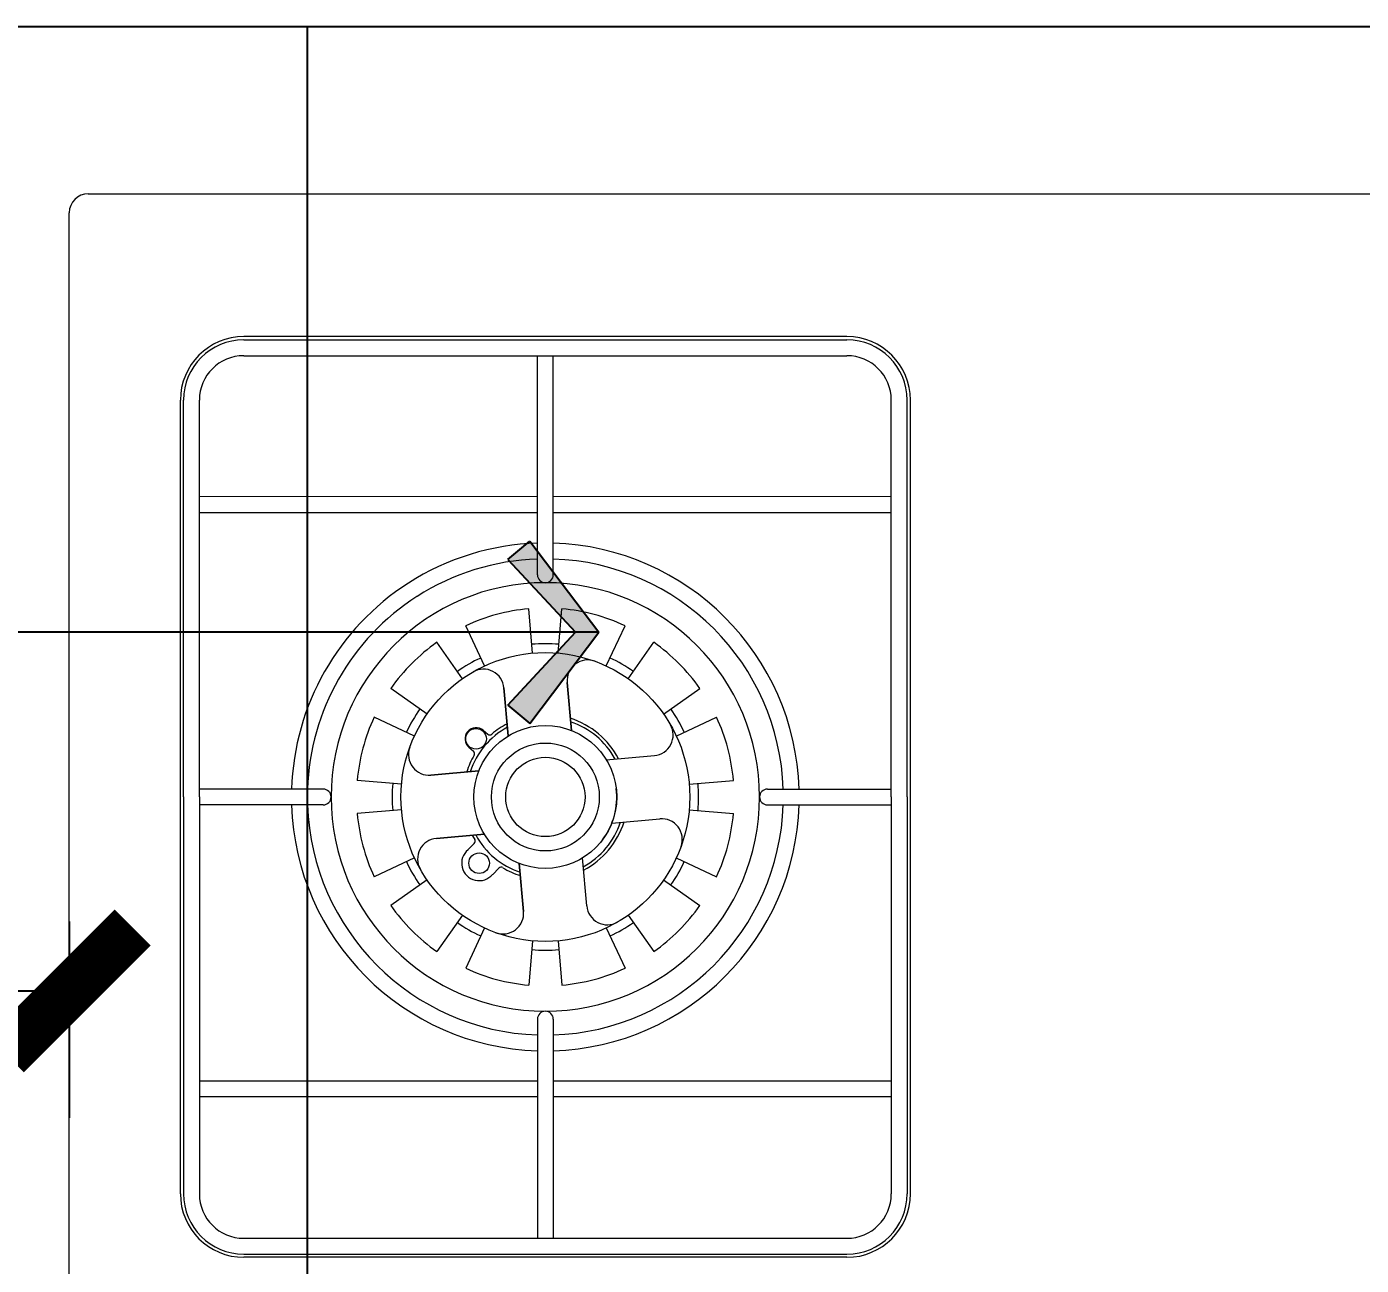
# Model space of a CAD drawing. Header units: millimetres. Extents: x 3104083 to 3173399, y -3165492 to -3044687.
# Drawn here: x 3116025.2 to 3116445.7, y -3134763.5 to -3134373.4 of the extents above; entities that cross this region are included whole.
import ezdxf

# ---------------------------------------------------------------- set-up
doc = ezdxf.new("R2010")
doc.units = ezdxf.units.MM
doc.header["$LTSCALE"] = 500
doc.header["$MEASUREMENT"] = 0
doc.header["$PDMODE"] = 2
doc.layers.get('0').update_dxf_attribs({"linetype": 'CONTINUOUS'})
doc.layers.get('DEFPOINTS').update_dxf_attribs({"linetype": 'CONTINUOUS'})
for name, color, linetype in [('D-节点尺寸', 5, 'CONTINUOUS'), ('P-完成面', 3, 'CONTINUOUS'), ('W-基础引线', 35, 'CONTINUOUS'), ('ZB_厨柜', 7, 'CONTINUOUS'), ('柜体', 2, 'CONTINUOUS')]:
    doc.layers.add(name, color=color, linetype=linetype)
doc.layers.add('电器', color=85, linetype='CONTINUOUS', lineweight=15)
doc.styles.add('DIM', font='SimSun.ttf', dxfattribs={"width": 0.7})
doc.dimstyles.new('40', dxfattribs={"dimscale": 40, "dimtxt": 2.5, "dimasz": 1, "dimexe": 1, "dimexo": 1, "dimgap": 0.5, "dimtad": 1, "dimdec": 0, "dimzin": 0, "dimdsep": 46, "dimtxsty": 'DIM', "dimblk": 'ARCHTICK', "dimcen": 0, "dimclrd": 5, "dimclre": 5, "dimclrt": 35, "dimadec": 0, "dimazin": 0, "dimtfac": 0.5, "dimtdec": 0, "dimtix": 1, "dimtmove": 2, "dimatfit": 2, "dimldrblk": 'A', "dimfxl": 0, "dimtolj": 1, "dimtzin": 0, "dimlwd": -1, "dimlwe": -1, "dimarcsym": 0})
doc.dimstyles.new('基础引线', dxfattribs={"dimtxt": 3, "dimasz": 0.7, "dimexe": 2, "dimexo": 6, "dimgap": 1, "dimtad": 1, "dimdec": 0, "dimdsep": 46, "dimtxsty": 'Standard', "dimblk1": 'A', "dimblk2": 'A', "dimsah": 1, "dimcen": 3, "dimdle": 200, "dimclrd": 256, "dimclre": 256, "dimclrt": 2, "dimadec": 0, "dimazin": 0, "dimtfac": 1, "dimtdec": 0, "dimtix": 1, "dimtmove": 1, "dimatfit": 3, "dimldrblk": 'A', "dimfxl": 0, "dimtvp": 1, "dimtolj": 1, "dimtzin": 0, "dimarcsym": 0})

# ---------------------------------------------------------------- blocks, each defined once
blk = doc.blocks.new('双灶具平面')
at = {"layer": '电器'}
for p, q in [((216256.64, -105956.37), (217004.64, -105956.37)), ((216250.64, -106400.37), (216250.64, -105962.37)), ((216495.64, -106001.37), (216305.64, -106001.37)), ((216305.64, -106002.37), (216495.64, -106002.37)), ((216305.64, -106007.37), (216495.64, -106007.37)), ((216398.14, -106076.37), (216398.14, -106007.37)), ((216403.14, -106076.37), (216403.14, -106007.37)), ((216285.64, -106271.37), (216285.64, -106021.37)), ((216286.64, -106146.37), (216286.64, -106021.37)), ((216291.64, -106146.37), (216291.64, -106021.37)), ((216509.64, -106146.37), (216509.64, -106021.37)), ((216514.64, -106146.37), (216514.64, -106021.37)), ((216515.64, -106271.37), (216515.64, -106021.37)), ((216398.14, -106051.76), (216291.64, -106051.87)), ((216509.64, -106051.87), (216403.14, -106051.76)), ((216398.14, -106056.87), (216291.64, -106056.87)), ((216509.64, -106056.87), (216403.14, -106056.87)), ((216396.64, -106101.04), (216395.41, -106087.1)), ((216404.64, -106101.04), (216405.87, -106087.1)), ((216381.45, -106105.11), (216375.54, -106092.42)), ((216419.84, -106105.11), (216425.75, -106092.42)), ((216374.52, -106109.11), (216366.48, -106097.65)), ((216426.77, -106109.11), (216434.81, -106097.65)), ((216363.39, -106120.24), (216351.93, -106112.2)), ((216387.6, -106112.03), (216388.92, -106127.16)), ((216388.92, -106127.16), (216387.6, -106112.03)), ((216407.53, -106110.29), (216408.85, -106125.42)), ((216408.85, -106125.42), (216407.53, -106110.29)), ((216437.9, -106120.24), (216449.36, -106112.2)), ((216359.39, -106127.17), (216346.7, -106121.26)), ((216441.9, -106127.17), (216454.59, -106121.26)), ((216381.06, -106125.37), (216382.5, -106126.57)), ((216376.56, -106130.73), (216378, -106131.93)), ((216419.85, -106134.65), (216434.98, -106133.33)), ((216379.69, -106138.16), (216364.57, -106139.48)), ((216364.57, -106139.48), (216379.69, -106138.16)), ((216355.32, -106142.37), (216341.37, -106141.14)), ((216445.97, -106142.37), (216459.91, -106141.14)), ((216286.64, -106146.37), (216286.64, -106271.37)), ((216330.64, -106143.87), (216291.64, -106143.87)), ((216291.64, -106146.37), (216291.64, -106271.37)), ((216470.64, -106143.87), (216509.64, -106143.87)), ((216509.64, -106146.37), (216509.64, -106271.37)), ((216514.64, -106146.37), (216514.64, -106271.37)), ((216330.64, -106148.87), (216291.64, -106148.87)), ((216355.32, -106150.37), (216341.37, -106151.6)), ((216445.97, -106150.37), (216459.91, -106151.6)), ((216470.64, -106148.87), (216509.64, -106148.87)), ((216421.59, -106154.57), (216436.72, -106153.25)), ((216381.44, -106158.08), (216366.31, -106159.41)), ((216366.31, -106159.41), (216381.44, -106158.08)), ((216378.22, -106161.01), (216376.26, -106162.97)), ((216359.39, -106165.56), (216346.7, -106171.47)), ((216392.44, -106167.32), (216393.76, -106182.44)), ((216393.76, -106182.44), (216392.44, -106167.32)), ((216413.69, -106180.7), (216412.36, -106165.57)), ((216441.9, -106165.56), (216454.59, -106171.47)), ((216363.39, -106172.49), (216351.93, -106180.53)), ((216386, -106168.79), (216384.04, -106170.75)), ((216437.9, -106172.49), (216449.36, -106180.53)), ((216374.52, -106183.62), (216366.48, -106195.08)), ((216426.77, -106183.62), (216434.81, -106195.08)), ((216381.45, -106187.62), (216375.54, -106200.31)), ((216419.84, -106187.62), (216425.75, -106200.31)), ((216396.64, -106191.69), (216395.41, -106205.64)), ((216404.64, -106191.69), (216405.87, -106205.64)), ((216398.14, -106216.37), (216398.14, -106285.37)), ((216403.14, -106216.37), (216403.14, -106285.37)), ((216398.14, -106235.87), (216291.64, -106235.87)), ((216509.64, -106235.87), (216403.14, -106235.87)), ((216398.14, -106240.87), (216291.64, -106240.87)), ((216509.64, -106240.87), (216403.14, -106240.87)), ((216305.64, -106285.37), (216495.64, -106285.37)), ((216305.64, -106290.37), (216495.64, -106290.37)), ((216495.64, -106291.37), (216305.64, -106291.37))]:
    blk.add_line(p, q, dxfattribs=at)
for centre, radius in [((216400.64, -106146.37), 45.5), ((216378.81, -106128.05), 3.25), ((216400.64, -106146.37), 22.5), ((216400.64, -106146.37), 17), ((216400.64, -106146.37), 17), ((216400.64, -106146.37), 12.5), ((216379.78, -106167.23), 3.25)]:
    blk.add_circle(centre, radius, dxfattribs=at)
for centre, radius, start, end in [((216256.64, -105962.37), 6, 90, 180), ((216305.64, -106021.37), 20, 90, 180), ((216305.64, -106021.37), 19, 90, 180), ((216495.64, -106021.37), 20, 0, 90), ((216495.64, -106021.37), 19, 0, 90), ((216305.64, -106021.37), 14, 90, 180), ((216495.64, -106021.37), 14, 0, 90), ((216400.64, -106146.37), 80, 91.7908, 122.615), ((216400.64, -106146.37), 80, 1.7908, 88.2092), ((216400.64, -106146.37), 75, 91.9102, 122.615), ((216400.64, -106146.37), 75, 1.9102, 88.0898), ((216400.64, -106146.37), 80, 122.6328, 178.2092), ((216400.64, -106146.37), 67.5, 90, 180), ((216400.64, -106076.37), 2.5, 180, 0), ((216400.64, -106146.37), 67.5, 0, 90), ((216400.64, -106146.37), 75, 122.6328, 178.0898), ((216400.64, -106146.37), 59.5, 95.0435, 114.9565), ((216400.64, -106146.37), 59.5, 65.0435, 84.9565), ((216400.64, -106146.37), 59.5, 125.0435, 144.9565), ((216400.64, -106146.37), 48.28, 84.9565, 95.0435), ((216400.64, -106146.37), 59.5, 35.0435, 54.9565), ((216400.64, -106146.37), 48.28, 114.9565, 125.0435), ((216414, -106109.72), 6.5, 69.971, 185), ((216400.64, -106146.37), 48.28, 54.9565, 65.0435), ((216381.13, -106112.6), 6.5, 5, 120.029), ((216400.64, -106146.37), 59.5, 155.0435, 174.9565), ((216400.64, -106146.37), 48.28, 144.9565, 155.0435), ((216400.64, -106146.37), 26, 27.6179, 72.3801), ((216400.64, -106146.37), 48.28, 24.9565, 35.0435), ((216400.64, -106146.37), 59.5, 5.0435, 24.9565), ((216378.81, -106128.05), 3.5, 50, 230), ((216400.64, -106146.37), 25, 118.5782, 161.4199), ((216400.64, -106146.37), 26, 117.6199, 130.4059), ((216400.64, -106146.37), 25, 28.5762, 71.4218), ((216434.41, -106126.85), 6.5, 275, 30.029), ((216383.14, -106125.81), 1, 230, 310.4059), ((216364, -106133.01), 6.5, 159.971, 275), ((216400.64, -106146.37), 26, 149.5941, 162.3801), ((216377.36, -106132.7), 1, 329.5941, 50), ((216400.64, -106146.37), 48.28, 174.9565, 185.0435), ((216400.64, -106146.37), 48.28, 354.9565, 5.0435), ((216330.64, -106146.37), 2.5, 270, 90), ((216400.64, -106146.37), 67.5, 180, 270), ((216400.64, -106146.37), 67.5, 270, 0), ((216400.64, -106146.37), 22.5, 323.2924, 6.7143), ((216470.64, -106146.37), 2.5, 90, 270), ((216400.64, -106146.37), 80, 181.7908, 268.2092), ((216400.64, -106146.37), 75, 181.9102, 268.0898), ((216400.64, -106146.37), 80, 271.7908, 358.2092), ((216400.64, -106146.37), 75, 271.9102, 358.0898), ((216400.64, -106146.37), 59.5, 185.0435, 204.9565), ((216400.64, -106146.37), 25, 298.5782, 341.4199), ((216400.64, -106146.37), 26, 297.6199, 342.3782), ((216437.28, -106159.72), 6.5, 339.969, 94.998), ((216400.64, -106146.37), 59.5, 335.0435, 354.9565), ((216366.88, -106165.88), 6.5, 95, 210.029), ((216400.64, -106146.37), 26, 207.6179, 211.0697), ((216377.52, -106160.3), 1, 315, 31.0697), ((216400.64, -106146.37), 25, 208.5762, 251.4218), ((216379.78, -106167.23), 5.5, 129.6511, 320.3489), ((216400.64, -106146.37), 48.28, 204.9565, 215.0435), ((216400.64, -106146.37), 48.28, 324.9565, 335.0435), ((216386.71, -106169.49), 1, 58.9303, 135), ((216400.64, -106146.37), 26, 238.9303, 252.3801), ((216400.64, -106146.37), 59.5, 215.0435, 234.9565), ((216420.16, -106180.13), 6.5, 185, 300.029), ((216400.64, -106146.37), 59.5, 305.0435, 324.9565), ((216387.29, -106183.01), 6.5, 249.971, 5), ((216400.64, -106146.37), 48.29, 234.9565, 245.0435), ((216400.64, -106146.37), 48.28, 294.9565, 305.0435), ((216400.64, -106146.37), 48.28, 264.9565, 275.0435), ((216400.64, -106146.37), 59.5, 245.0435, 264.9565), ((216400.64, -106146.37), 59.5, 275.0435, 294.9565), ((216400.64, -106216.37), 2.5, 0, 180), ((216305.64, -106271.37), 20, 180, 270), ((216305.64, -106271.37), 19, 180, 270), ((216305.64, -106271.37), 14, 180, 270), ((216495.64, -106271.37), 20, 270, 0), ((216495.64, -106271.37), 14, 270, 0), ((216495.64, -106271.37), 19, 270, 0)]:
    blk.add_arc(centre, radius, start, end, dxfattribs=at)
blk = doc.blocks.new('_ArchTick')
at = {"color": 0, "linetype": 'ByBlock', "const_width": 0.4}
blk.add_lwpolyline([(-0.5, -0.5), (0.5, 0.5)], dxfattribs=at)
blk = doc.blocks.new('*D2184')
at = {"layer": 'D-节点尺寸', "color": 5, "ltscale": 100}
for p, q in [((3115518.59, -3134655.21), (3115518.59, -3134717.13)), ((3116038.59, -3134655.21), (3116038.59, -3134717.13)), ((3115518.59, -3134677.13), (3116038.59, -3134677.13))]:
    blk.add_line(p, q, dxfattribs=at)
at = {"layer": 'DEFPOINTS', "color": 0, "ltscale": 100}
for p in [(3115518.59, -3134615.21), (3116038.59, -3134615.21), (3116038.59, -3134677.13)]:
    blk.add_point(p, dxfattribs=at)
at = {"layer": 'D-节点尺寸', "color": 5, "ltscale": 100, "xscale": 40, "yscale": 40, "zscale": 40, "rotation": 180}
blk.add_blockref('_ArchTick', (3115518.59, -3134677.13), dxfattribs=at)
at = {"layer": 'D-节点尺寸', "color": 5, "ltscale": 100, "xscale": 40, "yscale": 40, "zscale": 40}
blk.add_blockref('_ArchTick', (3116038.59, -3134677.13), dxfattribs=at)
at = {"layer": 'D-节点尺寸', "color": 35, "ltscale": 100, "insert": (3115778.59, -3134607.13), "char_height": 100, "attachment_point": 5, "style": 'DIM'}
blk.add_mtext('\\A1;520', dxfattribs=at)
blk = doc.blocks.new('A')
for p, q in [((-1.435, 1.148), (-1.09, 1.437)), ((-1.09, 1.437), (0, 0)), ((-1.435, 1.148), (-0.369, 0)), ((-0.369, 0), (-2.127, 0)), ((-1.435, -1.148), (-0.369, 0)), ((-1.09, -1.437), (0, 0)), ((-1.435, -1.148), (-1.09, -1.437))]:
    blk.add_line(p, q)
for points in [[(-1.435, 1.148), (-1.09, 1.437), (-0.369, 0), (0, 0)], [(-1.435, -1.148), (-1.09, -1.437), (-0.369, 0), (0, 0)]]:
    blk.add_solid(points)

msp = doc.modelspace()

# ---------------------------------------------------------------- linework, layer by layer
at = {"layer": 'P-完成面', "color": 3, "ltscale": 100}
msp.add_line((3117658.59, -3134373.409), (3115918.59, -3134373.41), dxfattribs=at)
at = {"layer": '柜体'}
msp.add_line((3116113.59, -3134373.41), (3116113.589, -3134953.41), dxfattribs=at)

# ---------------------------------------------------------------- block references
at = {"layer": 'ZB_厨柜', "color": 253}
msp.add_blockref('双灶具平面', (2899787.946, -3028469.666), dxfattribs=at)

# ---------------------------------------------------------------- dimensions: what is measured, and where the dimension line sits
at = {"layer": 'D-节点尺寸', "color": 251, "ltscale": 100}
dim = msp.add_linear_dim(base=(3116038.589, -3134677.129), p1=(3115518.59, -3134615.212), p2=(3116038.589, -3134615.212), dimstyle='40', dxfattribs=at)
dim.commit()
dim.dimension.update_dxf_attribs({"geometry": '*D2184', "text_midpoint": (3115778.59, -3134607.129)})

# ---------------------------------------------------------------- leaders
at = {"layer": 'W-基础引线'}
msp.add_leader([(3116205.473, -3134564.159), (3114984.962, -3134564.159)], dimstyle='基础引线', override={"dimasz": 20}, dxfattribs=at)

doc.saveas('drawing.dxf')
